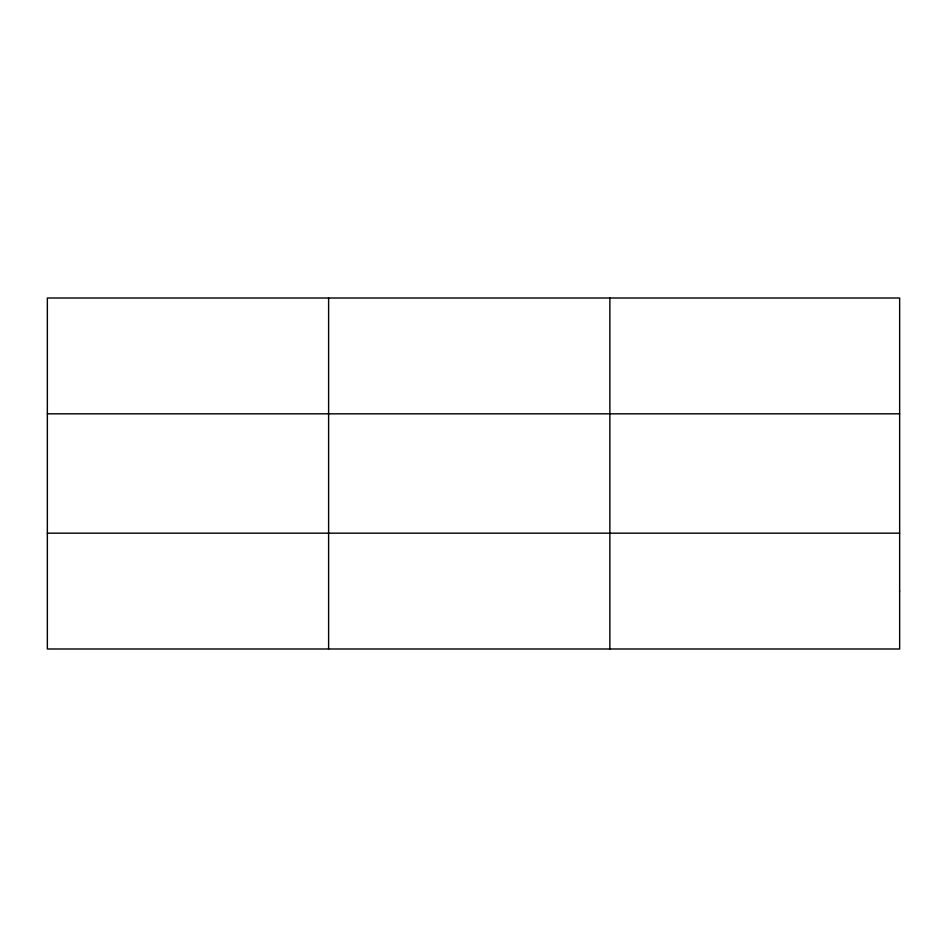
<?xml version="1.0" encoding="UTF-8"?>
<svg xmlns="http://www.w3.org/2000/svg" width="947" height="947" viewBox="0 0 947 947"><rect width="100%" height="100%" fill="white"/><g stroke="black" fill="none" stroke-linecap="round" stroke-linejoin="round"><path stroke-width="1.42" d="M328.609 298.009L328.609 648.991M609.868 298.009L609.868 648.991M47.35 413.827L899.65 413.827M47.35 533.173L899.65 533.173M899.65 591.082L899.65 648.991L47.35 648.991L47.35 298.009L899.65 298.009L899.65 591.082"/></g></svg>
